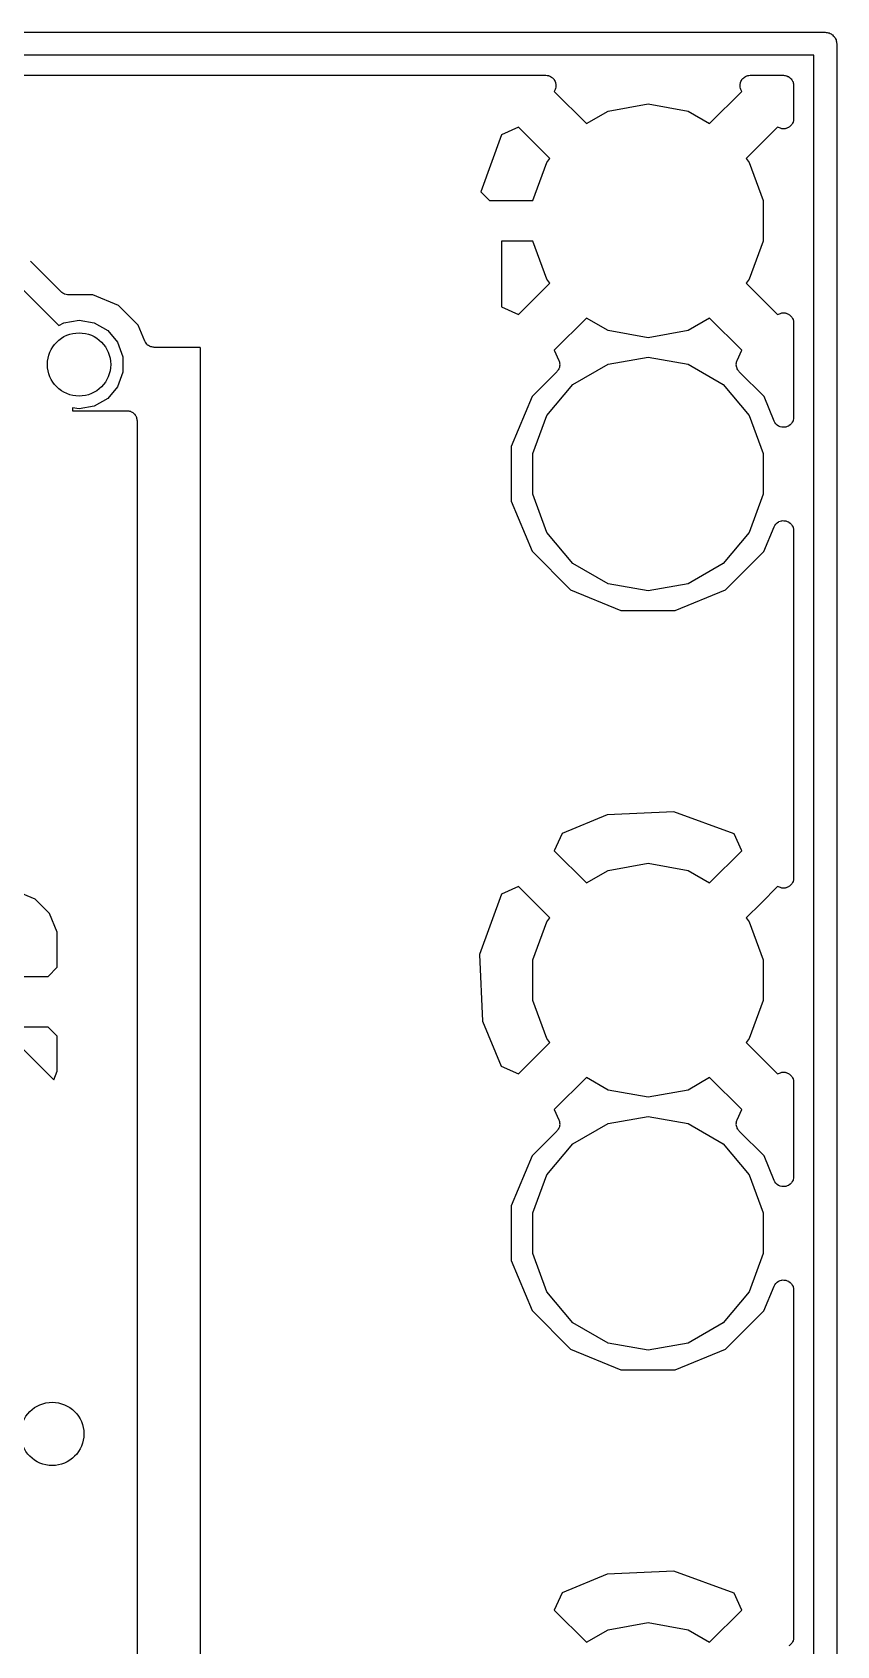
# Model space of a CAD drawing. Extents: x 25.3 to 49.5, y -85 to -25.3.
# Drawn here: x 41.41 to 49.48, y -41.48 to -25.29 of the extents above; entities that cross this region are included whole.
import ezdxf

# ---------------------------------------------------------------- set-up
doc = ezdxf.new("R2010")
doc.units = 0
doc.header["$MEASUREMENT"] = 0
doc.layers.add('BLACK', color=7, linetype='CONTINUOUS')

msp = doc.modelspace()

# ---------------------------------------------------------------- linework, layer by layer
at = {"layer": 'Black'}
for p, q in [((25.4, -25.2857), (49.3649, -25.2857)), ((49.3649, -25.2857), (49.3747, -25.2874)), ((49.3747, -25.2874), (49.3847, -25.2874)), ((49.3847, -25.2874), (49.3941, -25.2909)), ((49.3941, -25.2909), (49.404, -25.2926)), ((49.404, -25.2926), (49.4127, -25.2976)), ((49.4127, -25.2976), (49.422, -25.301)), ((49.422, -25.301), (49.4297, -25.3074)), ((49.4297, -25.3074), (49.4384, -25.3124)), ((49.4384, -25.3124), (49.4448, -25.3201)), ((49.4448, -25.3201), (49.4525, -25.3265)), ((49.4525, -25.3265), (49.4575, -25.3352)), ((49.4575, -25.3352), (49.4639, -25.3428)), ((49.4639, -25.3428), (49.4673, -25.3522)), ((49.4673, -25.3522), (49.4723, -25.3609)), ((49.4723, -25.3609), (49.474, -25.3708)), ((49.474, -25.3708), (49.4775, -25.3802)), ((49.4775, -25.3802), (49.4775, -25.3902)), ((49.4775, -25.3902), (49.4792, -25.4)), ((49.4792, -25.4), (49.4792, -84.836)), ((49.2506, -25.5143), (25.5143, -25.5143)), ((49.2506, -84.7217), (49.2506, -25.5143)), ((25.8191, -25.7175), (46.5623, -25.7175)), ((46.5623, -25.7175), (46.5746, -25.7197)), ((46.5746, -25.7197), (46.5871, -25.7206)), ((46.5871, -25.7206), (46.5919, -25.7227)), ((46.5919, -25.7227), (46.597, -25.7236)), ((46.597, -25.7236), (46.6079, -25.7299)), ((46.6079, -25.7299), (46.6193, -25.735)), ((46.6193, -25.735), (46.6231, -25.7387)), ((46.6231, -25.7387), (46.6276, -25.7413)), ((46.6276, -25.7413), (46.6356, -25.7509)), ((48.5382, -25.7509), (48.5462, -25.7413)), ((48.5462, -25.7413), (48.5507, -25.7387)), ((48.5507, -25.7387), (48.5545, -25.735)), ((48.5545, -25.735), (48.5659, -25.7299)), ((48.5659, -25.7299), (48.5768, -25.7236)), ((48.5768, -25.7236), (48.5819, -25.7227)), ((48.5819, -25.7227), (48.5867, -25.7206)), ((48.5867, -25.7206), (48.5992, -25.7197)), ((48.5992, -25.7197), (48.6115, -25.7175)), ((48.6115, -25.7175), (48.9458, -25.7175)), ((48.9458, -25.7175), (48.9546, -25.719)), ((48.9546, -25.719), (48.9634, -25.719)), ((48.9634, -25.719), (48.9718, -25.7221)), ((48.9718, -25.7221), (48.9805, -25.7236)), ((48.9805, -25.7236), (48.9882, -25.7281)), ((48.9882, -25.7281), (48.9966, -25.7311)), ((48.9966, -25.7311), (49.0034, -25.7368)), ((49.0034, -25.7368), (49.0111, -25.7413)), ((49.0111, -25.7413), (49.0168, -25.7481)), ((46.6356, -25.7509), (46.6446, -25.7596)), ((46.6446, -25.7596), (46.6469, -25.7643)), ((46.6469, -25.7643), (46.6503, -25.7683)), ((46.655, -25.8607), (46.6469, -25.8788)), ((46.6469, -25.8788), (46.9691, -26.201)), ((46.6503, -25.7683), (46.6545, -25.7801)), ((46.6545, -25.7801), (46.66, -25.7913)), ((46.658, -25.8485), (46.655, -25.8607)), ((46.6623, -25.8367), (46.658, -25.8485)), ((46.66, -25.7913), (46.6605, -25.7965)), ((46.6605, -25.7965), (46.6623, -25.8015)), ((46.6623, -25.8015), (46.6623, -25.814)), ((46.6623, -25.814), (46.6636, -25.8265)), ((46.6636, -25.8265), (46.6623, -25.8315)), ((46.6623, -25.8315), (46.6623, -25.8367)), ((48.2047, -26.201), (48.5269, -25.8788)), ((48.5102, -25.8265), (48.5115, -25.814)), ((48.5115, -25.8315), (48.5102, -25.8265)), ((48.5115, -25.8015), (48.5133, -25.7965)), ((48.5115, -25.814), (48.5115, -25.8015)), ((48.5115, -25.8367), (48.5115, -25.8315)), ((48.5157, -25.8485), (48.5115, -25.8367)), ((48.5133, -25.7965), (48.5138, -25.7914)), ((48.5138, -25.7914), (48.5192, -25.7801)), ((48.5188, -25.8607), (48.5157, -25.8485)), ((48.5269, -25.8788), (48.5188, -25.8607)), ((48.5192, -25.7801), (48.5235, -25.7683)), ((48.5235, -25.7683), (48.5269, -25.7643)), ((48.5269, -25.7643), (48.5292, -25.7596)), ((48.5292, -25.7596), (48.5382, -25.7509)), ((49.0168, -25.7481), (49.0236, -25.7538)), ((49.0236, -25.7538), (49.0281, -25.7615)), ((49.0281, -25.7615), (49.0338, -25.7683)), ((49.0338, -25.7683), (49.0368, -25.7767)), ((49.0368, -25.7767), (49.0413, -25.7844)), ((49.0413, -25.7844), (49.0428, -25.7931)), ((49.0428, -25.7931), (49.0459, -25.8015)), ((49.0459, -25.8015), (49.0459, -25.8103)), ((49.0459, -25.8103), (49.0474, -25.8191)), ((49.0474, -25.8191), (49.0474, -26.1534)), ((47.1858, -26.0759), (47.5869, -26.0051)), ((47.5869, -26.0051), (47.988, -26.0759)), ((46.9691, -26.201), (47.1858, -26.0759)), ((47.988, -26.0759), (48.2047, -26.201)), ((49.014, -26.2267), (49.0053, -26.2357)), ((49.0236, -26.2187), (49.014, -26.2267)), ((49.0262, -26.2142), (49.0236, -26.2187)), ((49.0299, -26.2104), (49.0262, -26.2142)), ((49.035, -26.199), (49.0299, -26.2104)), ((49.0413, -26.1881), (49.035, -26.199)), ((49.0422, -26.183), (49.0413, -26.1881)), ((49.0443, -26.1782), (49.0422, -26.183)), ((49.0452, -26.1657), (49.0443, -26.1782)), ((49.0474, -26.1534), (49.0452, -26.1657)), ((46.1167, -26.3146), (45.9092, -26.887)), ((46.2877, -26.238), (46.1167, -26.3146)), ((46.6031, -26.5535), (46.2877, -26.238)), ((48.8861, -26.238), (48.5707, -26.5535)), ((48.9042, -26.2461), (48.8861, -26.238)), ((48.9164, -26.2491), (48.9042, -26.2461)), ((48.9282, -26.2534), (48.9164, -26.2491)), ((48.9334, -26.2534), (48.9282, -26.2534)), ((48.9384, -26.2547), (48.9334, -26.2534)), ((48.9509, -26.2534), (48.9384, -26.2547)), ((48.9634, -26.2534), (48.9509, -26.2534)), ((48.9684, -26.2516), (48.9634, -26.2534)), ((48.9735, -26.2511), (48.9684, -26.2516)), ((48.9848, -26.2456), (48.9735, -26.2511)), ((48.9966, -26.2414), (48.9848, -26.2456)), ((49.0006, -26.238), (48.9966, -26.2414)), ((49.0053, -26.2357), (49.0006, -26.238)), ((46.4319, -26.9743), (46.5712, -26.5916)), ((46.5712, -26.5916), (46.6031, -26.5535)), ((48.5707, -26.5535), (48.6026, -26.5916)), ((48.6026, -26.5916), (48.7419, -26.9743)), ((45.9092, -26.887), (45.9971, -26.9748)), ((45.9971, -26.9748), (46.4319, -26.9748)), ((46.4319, -26.9748), (46.4319, -26.9743)), ((48.7419, -26.9743), (48.7419, -27.3817)), ((46.4319, -27.3812), (46.1161, -27.3812)), ((46.1161, -27.3812), (46.1161, -28.0411)), ((46.4319, -27.3817), (46.4319, -27.3812)), ((46.5712, -27.7644), (46.4319, -27.3817)), ((48.7419, -27.3817), (48.6026, -27.7644)), ((41.7012, -27.8911), (41.3932, -27.5832)), ((41.1543, -27.7034), (41.6794, -28.2285)), ((46.2877, -28.118), (46.6031, -27.8025)), ((46.6031, -27.8025), (46.5712, -27.7644)), ((48.6026, -27.7644), (48.5707, -27.8025)), ((48.5707, -27.8025), (48.8861, -28.118)), ((41.7049, -27.8937), (41.7012, -27.8911)), ((41.7077, -27.8971), (41.7049, -27.8937)), ((41.7192, -27.9037), (41.7077, -27.8971)), ((41.7301, -27.9114), (41.7192, -27.9037)), ((41.7344, -27.9125), (41.7301, -27.9114)), ((41.7382, -27.9147), (41.7344, -27.9125)), ((41.7514, -27.9171), (41.7382, -27.9147)), ((41.7642, -27.9205), (41.7514, -27.9171)), ((41.7686, -27.9201), (41.7642, -27.9205)), ((41.773, -27.9209), (41.7686, -27.9201)), ((42.0205, -27.9211), (41.773, -27.9209)), ((42.2772, -28.0277), (42.0205, -27.9211)), ((42.4735, -28.2243), (42.2772, -28.0277)), ((46.1161, -28.0411), (46.2877, -28.118)), ((46.9691, -28.155), (46.6469, -28.4772)), ((47.1858, -28.2801), (46.9691, -28.155)), ((48.2047, -28.155), (47.988, -28.2801)), ((48.5269, -28.4772), (48.2047, -28.155)), ((48.8861, -28.118), (48.9042, -28.1099)), ((48.9042, -28.1099), (48.9164, -28.1069)), ((48.9164, -28.1069), (48.9282, -28.1026)), ((48.9282, -28.1026), (48.9334, -28.1026)), ((48.9334, -28.1026), (48.9384, -28.1013)), ((48.9384, -28.1013), (48.9509, -28.1026)), ((48.9509, -28.1026), (48.9634, -28.1026)), ((48.9634, -28.1026), (48.9684, -28.1044)), ((48.9684, -28.1044), (48.9735, -28.1049)), ((48.9735, -28.1049), (48.9848, -28.1103)), ((48.9848, -28.1103), (48.9966, -28.1146)), ((48.9966, -28.1146), (49.0006, -28.118)), ((49.0006, -28.118), (49.0053, -28.1203)), ((49.0053, -28.1203), (49.014, -28.1293)), ((49.014, -28.1293), (49.0236, -28.1373)), ((49.0236, -28.1373), (49.0262, -28.1418)), ((49.0262, -28.1418), (49.0299, -28.1456)), ((49.0299, -28.1456), (49.035, -28.157)), ((49.035, -28.157), (49.0413, -28.1679)), ((49.0413, -28.1679), (49.0422, -28.173)), ((41.6794, -28.2285), (41.7284, -28.2002)), ((41.7284, -28.2002), (41.881, -28.1733)), ((41.881, -28.1733), (42.0336, -28.2002)), ((42.0336, -28.2002), (42.1678, -28.2777)), ((42.1678, -28.2777), (42.2674, -28.3964)), ((42.54, -28.3852), (42.4735, -28.2243)), ((47.5869, -28.3509), (47.1858, -28.2801)), ((47.988, -28.2801), (47.5869, -28.3509)), ((49.0422, -28.173), (49.0443, -28.1778)), ((49.0443, -28.1778), (49.0452, -28.1903)), ((49.0452, -28.1903), (49.0474, -28.2026)), ((49.0474, -28.2026), (49.0474, -29.149)), ((42.2674, -28.3964), (42.3204, -28.542)), ((42.5436, -28.3909), (42.54, -28.3852)), ((42.5459, -28.3972), (42.5436, -28.3909)), ((42.553, -28.4057), (42.5459, -28.3972)), ((42.5589, -28.415), (42.553, -28.4057)), ((42.5642, -28.4191), (42.5589, -28.415)), ((42.5686, -28.4242), (42.5642, -28.4191)), ((42.5781, -28.4297), (42.5686, -28.4242)), ((42.5869, -28.4365), (42.5781, -28.4297)), ((42.5933, -28.4385), (42.5869, -28.4365)), ((42.5991, -28.4419), (42.5933, -28.4385)), ((42.61, -28.4438), (42.5991, -28.4419)), ((42.6205, -28.4471), (42.61, -28.4438)), ((42.6272, -28.4468), (42.6205, -28.4471)), ((42.6339, -28.448), (42.6272, -28.4468)), ((43.0874, -28.448), (42.6339, -28.448)), ((43.0958, -28.4497), (43.0874, -28.448)), ((43.0974, -28.458), (43.0958, -28.4497)), ((43.0974, -83.3433), (43.0974, -28.458)), ((46.6469, -28.4772), (46.6929, -28.5798)), ((48.481, -28.5797), (48.5269, -28.4772)), ((42.3204, -28.542), (42.3204, -28.697)), ((46.6943, -28.6565), (46.6922, -28.6644)), ((46.6929, -28.5798), (46.6949, -28.5878)), ((46.6979, -28.6492), (46.6943, -28.6565)), ((46.6949, -28.5878), (46.6983, -28.5952)), ((46.6989, -28.6396), (46.6979, -28.6492)), ((46.6983, -28.5952), (46.6992, -28.6047)), ((46.7014, -28.6303), (46.6989, -28.6396)), ((46.6992, -28.6047), (46.7015, -28.6141)), ((46.7015, -28.6141), (46.7007, -28.6222)), ((46.7007, -28.6222), (46.7014, -28.6303)), ((46.833, -28.8195), (47.1858, -28.6159)), ((47.1858, -28.6159), (47.5869, -28.5451)), ((47.5869, -28.5451), (47.988, -28.6159)), ((47.988, -28.6159), (48.3408, -28.8195)), ((48.4724, -28.6139), (48.4747, -28.6045)), ((48.4732, -28.622), (48.4724, -28.6139)), ((48.4725, -28.63), (48.4732, -28.622)), ((48.475, -28.6394), (48.4725, -28.63)), ((48.4747, -28.6045), (48.4756, -28.5949)), ((48.476, -28.649), (48.475, -28.6394)), ((48.4756, -28.5949), (48.479, -28.5876)), ((48.4795, -28.6563), (48.476, -28.649)), ((48.479, -28.5876), (48.481, -28.5797)), ((48.4816, -28.6641), (48.4795, -28.6563)), ((42.3204, -28.697), (42.2674, -28.8426)), ((46.6031, -28.762), (46.4248, -28.94)), ((46.5712, -29.1316), (46.833, -28.8195)), ((46.6719, -28.6933), (46.6031, -28.762)), ((46.6766, -28.6866), (46.6719, -28.6933)), ((46.6825, -28.6809), (46.6766, -28.6866)), ((46.6867, -28.6723), (46.6825, -28.6809)), ((46.6922, -28.6644), (46.6867, -28.6723)), ((48.3408, -28.8195), (48.6026, -29.1316)), ((48.4871, -28.6721), (48.4816, -28.6641)), ((48.4913, -28.6808), (48.4871, -28.6721)), ((48.4971, -28.6864), (48.4913, -28.6808)), ((48.5018, -28.6931), (48.4971, -28.6864)), ((48.7504, -28.9421), (48.5018, -28.6931)), ((42.1678, -28.9613), (42.0336, -29.0388)), ((42.2674, -28.8426), (42.1678, -28.9613)), ((46.4248, -28.94), (46.2155, -29.444)), ((48.8519, -29.1878), (48.7504, -28.9421)), ((41.881, -29.0657), (41.8151, -29.0541)), ((41.8151, -29.0541), (41.8151, -29.083)), ((41.8151, -29.083), (42.3608, -29.083)), ((42.0336, -29.0388), (41.881, -29.0657)), ((42.3608, -29.083), (42.3696, -29.0845)), ((42.3696, -29.0845), (42.3785, -29.0845)), ((42.3785, -29.0845), (42.3868, -29.0876)), ((42.3868, -29.0876), (42.3956, -29.0891)), ((42.3956, -29.0891), (42.4033, -29.0936)), ((42.4033, -29.0936), (42.4117, -29.0966)), ((42.4117, -29.0966), (42.4185, -29.1023)), ((42.4185, -29.1023), (42.4262, -29.1068)), ((42.4262, -29.1068), (42.4319, -29.1136)), ((42.4319, -29.1136), (42.4387, -29.1193)), ((42.4387, -29.1193), (42.4431, -29.127)), ((42.4431, -29.127), (42.4488, -29.1338)), ((42.4488, -29.1338), (42.4519, -29.1422)), ((42.4519, -29.1422), (42.4563, -29.1499)), ((46.4319, -29.5143), (46.5712, -29.1316)), ((48.6026, -29.1316), (48.7419, -29.5143)), ((42.4563, -29.1499), (42.4579, -29.1586)), ((42.4579, -29.1586), (42.4609, -29.167)), ((42.4609, -29.167), (42.4609, -29.1758)), ((42.4609, -29.1758), (42.4624, -29.1846)), ((42.4624, -29.1846), (42.4624, -83.3433)), ((48.8602, -29.2009), (48.8519, -29.1878)), ((48.868, -29.2143), (48.8602, -29.2009)), ((48.8697, -29.2157), (48.868, -29.2143)), ((48.8708, -29.2176), (48.8697, -29.2157)), ((48.8831, -29.227), (48.8708, -29.2176)), ((48.895, -29.237), (48.8831, -29.227)), ((48.8971, -29.2377), (48.895, -29.237)), ((48.8988, -29.2391), (48.8971, -29.2377)), ((48.9136, -29.2438), (48.8988, -29.2391)), ((48.9282, -29.2491), (48.9136, -29.2438)), ((48.9304, -29.2491), (48.9282, -29.2491)), ((48.9324, -29.2497), (48.9304, -29.2491)), ((48.9479, -29.2491), (48.9324, -29.2497)), ((48.9634, -29.2491), (48.9479, -29.2491)), ((48.9655, -29.2483), (48.9634, -29.2491)), ((48.9677, -29.2482), (48.9655, -29.2483)), ((48.982, -29.2423), (48.9677, -29.2482)), ((48.9966, -29.237), (48.982, -29.2423)), ((48.9983, -29.2356), (48.9966, -29.237)), ((49.0003, -29.2347), (48.9983, -29.2356)), ((49.0117, -29.2243), (49.0003, -29.2347)), ((49.0236, -29.2143), (49.0117, -29.2243)), ((49.0247, -29.2124), (49.0236, -29.2143)), ((49.0264, -29.2109), (49.0247, -29.2124)), ((49.0335, -29.1972), (49.0264, -29.2109)), ((49.0413, -29.1838), (49.0335, -29.1972)), ((49.0417, -29.1816), (49.0413, -29.1838)), ((49.0427, -29.1796), (49.0417, -29.1816)), ((49.0447, -29.1643), (49.0427, -29.1796)), ((49.0474, -29.149), (49.0447, -29.1643)), ((46.2155, -29.444), (46.2151, -29.9896)), ((46.4319, -29.9217), (46.4319, -29.5143)), ((48.7419, -29.5143), (48.7419, -29.9217)), ((46.5712, -30.3044), (46.4319, -29.9217)), ((48.7419, -29.9217), (48.6026, -30.3044)), ((46.2151, -29.9896), (46.4234, -30.4939)), ((48.749, -30.496), (48.852, -30.248)), ((48.852, -30.248), (48.8603, -30.235)), ((48.8603, -30.235), (48.868, -30.2217)), ((48.868, -30.2217), (48.8697, -30.2202)), ((48.8697, -30.2202), (48.871, -30.2183)), ((48.871, -30.2183), (48.8832, -30.2089)), ((48.8832, -30.2089), (48.895, -30.199)), ((48.895, -30.199), (48.8971, -30.1982)), ((48.8971, -30.1982), (48.899, -30.1968)), ((48.899, -30.1968), (48.9137, -30.1922)), ((48.9137, -30.1922), (48.9282, -30.1869)), ((48.9282, -30.1869), (48.9304, -30.1869)), ((48.9304, -30.1869), (48.9326, -30.1862)), ((48.9326, -30.1862), (48.948, -30.1869)), ((48.948, -30.1869), (48.9634, -30.1869)), ((48.9634, -30.1869), (48.9656, -30.1877)), ((48.9656, -30.1877), (48.9679, -30.1878)), ((48.9679, -30.1878), (48.9821, -30.1937)), ((48.9821, -30.1937), (48.9966, -30.199)), ((48.9966, -30.199), (48.9983, -30.2005)), ((48.9983, -30.2005), (49.0005, -30.2013)), ((49.0005, -30.2013), (49.0118, -30.2118)), ((49.0118, -30.2118), (49.0236, -30.2217)), ((49.0236, -30.2217), (49.0248, -30.2236)), ((49.0248, -30.2236), (49.0265, -30.2252)), ((49.0265, -30.2252), (49.0336, -30.2389)), ((49.0336, -30.2389), (49.0413, -30.2522)), ((49.0413, -30.2522), (49.0417, -30.2545)), ((49.0417, -30.2545), (49.0427, -30.2565)), ((49.0427, -30.2565), (49.0447, -30.2718)), ((49.0447, -30.2718), (49.0474, -30.287)), ((46.833, -30.6165), (46.5712, -30.3044)), ((48.6026, -30.3044), (48.3408, -30.6165)), ((49.0474, -30.287), (49.0474, -33.7734)), ((46.4234, -30.4939), (46.8089, -30.8801)), ((48.3628, -30.8815), (48.749, -30.496)), ((47.1858, -30.8201), (46.833, -30.6165)), ((48.3408, -30.6165), (47.988, -30.8201)), ((46.8089, -30.8801), (47.3129, -31.0894)), ((47.5869, -30.8909), (47.1858, -30.8201)), ((47.988, -30.8201), (47.5869, -30.8909)), ((47.8585, -31.0898), (48.3628, -30.8815)), ((47.3129, -31.0894), (47.8585, -31.0898)), ((47.1762, -33.1384), (46.7246, -33.3254)), ((47.8448, -33.1083), (47.1762, -33.1384)), ((48.4503, -33.3278), (47.8448, -33.1083)), ((46.7246, -33.3254), (46.6469, -33.4988)), ((48.5269, -33.4988), (48.4503, -33.3278)), ((46.6469, -33.4988), (46.9691, -33.821)), ((48.2047, -33.821), (48.5269, -33.4988)), ((47.1858, -33.6959), (47.5869, -33.6251)), ((47.5869, -33.6251), (47.988, -33.6959)), ((46.9691, -33.821), (47.1858, -33.6959)), ((47.988, -33.6959), (48.2047, -33.821)), ((49.0236, -33.8387), (49.014, -33.8467)), ((49.0262, -33.8342), (49.0236, -33.8387)), ((49.0299, -33.8304), (49.0262, -33.8342)), ((49.035, -33.819), (49.0299, -33.8304)), ((49.0413, -33.8081), (49.035, -33.819)), ((49.0422, -33.803), (49.0413, -33.8081)), ((49.0443, -33.7982), (49.0422, -33.803)), ((49.0452, -33.7857), (49.0443, -33.7982)), ((49.0474, -33.7734), (49.0452, -33.7857)), ((41.4421, -33.9863), (41.2553, -33.909)), ((41.585, -34.1292), (41.4421, -33.9863)), ((46.1167, -33.9346), (45.8972, -34.5401)), ((46.2877, -33.858), (46.1167, -33.9346)), ((46.6031, -34.1735), (46.2877, -33.858)), ((48.8861, -33.858), (48.7201, -34.024)), ((48.9042, -33.8661), (48.8861, -33.858)), ((48.9164, -33.8691), (48.9042, -33.8661)), ((48.9282, -33.8734), (48.9164, -33.8691)), ((48.9334, -33.8734), (48.9282, -33.8734)), ((48.9384, -33.8747), (48.9334, -33.8734)), ((48.9509, -33.8734), (48.9384, -33.8747)), ((48.9634, -33.8734), (48.9509, -33.8734)), ((48.9684, -33.8716), (48.9634, -33.8734)), ((48.9735, -33.8711), (48.9684, -33.8716)), ((48.9848, -33.8656), (48.9735, -33.8711)), ((48.9966, -33.8614), (48.9848, -33.8656)), ((49.0006, -33.858), (48.9966, -33.8614)), ((49.0053, -33.8557), (49.0006, -33.858)), ((49.014, -33.8467), (49.0053, -33.8557)), ((41.6623, -34.316), (41.585, -34.1292)), ((48.7201, -34.024), (48.5707, -34.1735)), ((41.6623, -34.667), (41.6623, -34.316)), ((46.4319, -34.5943), (46.5712, -34.2116)), ((46.5712, -34.2116), (46.6031, -34.1735)), ((48.5707, -34.1735), (48.6026, -34.2116)), ((48.6026, -34.2116), (48.7419, -34.5943)), ((45.8972, -34.5401), (45.9273, -35.2087)), ((46.4319, -35.0017), (46.4319, -34.5943)), ((48.7419, -34.5943), (48.7419, -35.0017)), ((41.1543, -34.7599), (41.5694, -34.7599)), ((41.5694, -34.7599), (41.6623, -34.667)), ((46.5712, -35.3844), (46.4319, -35.0017)), ((48.7419, -35.0017), (48.6026, -35.3844)), ((41.5694, -35.2679), (41.1543, -35.2679)), ((41.6623, -35.3608), (41.5694, -35.2679)), ((45.9273, -35.2087), (46.1143, -35.6603)), ((41.1543, -35.3234), (41.6273, -35.7964)), ((41.6623, -35.7118), (41.6623, -35.3608)), ((46.2877, -35.738), (46.6031, -35.4225)), ((46.6031, -35.4225), (46.5712, -35.3844)), ((48.6026, -35.3844), (48.5707, -35.4225)), ((48.5707, -35.4225), (48.8861, -35.738)), ((41.6273, -35.7964), (41.6623, -35.7118)), ((46.1143, -35.6603), (46.2877, -35.738)), ((46.9691, -35.775), (46.6469, -36.0972)), ((47.1858, -35.9001), (46.9691, -35.775)), ((48.2047, -35.775), (47.988, -35.9001)), ((48.5269, -36.0972), (48.2047, -35.775)), ((48.8861, -35.738), (48.9042, -35.7299)), ((48.9042, -35.7299), (48.9164, -35.7269)), ((48.9164, -35.7269), (48.9282, -35.7226)), ((48.9282, -35.7226), (48.9334, -35.7226)), ((48.9334, -35.7226), (48.9384, -35.7213)), ((48.9384, -35.7213), (48.9509, -35.7226)), ((48.9509, -35.7226), (48.9634, -35.7226)), ((48.9634, -35.7226), (48.9684, -35.7244)), ((48.9684, -35.7244), (48.9735, -35.7249)), ((48.9735, -35.7249), (48.9848, -35.7303)), ((48.9848, -35.7303), (48.9966, -35.7346)), ((48.9966, -35.7346), (49.0006, -35.738)), ((49.0006, -35.738), (49.0053, -35.7403)), ((49.0053, -35.7403), (49.014, -35.7493)), ((49.014, -35.7493), (49.0236, -35.7573)), ((49.0236, -35.7573), (49.0262, -35.7618)), ((49.0262, -35.7618), (49.0299, -35.7656)), ((49.0299, -35.7656), (49.035, -35.777)), ((49.035, -35.777), (49.0413, -35.7879)), ((47.5869, -35.9709), (47.1858, -35.9001)), ((47.988, -35.9001), (47.5869, -35.9709)), ((49.0413, -35.7879), (49.0422, -35.793)), ((49.0422, -35.793), (49.0443, -35.7978)), ((49.0443, -35.7978), (49.0452, -35.8103)), ((49.0452, -35.8103), (49.0474, -35.8226)), ((49.0474, -35.8226), (49.0474, -36.769)), ((46.6469, -36.0972), (46.6929, -36.1998)), ((48.481, -36.1997), (48.5269, -36.0972)), ((46.6929, -36.1998), (46.6949, -36.2078)), ((46.6949, -36.2078), (46.6983, -36.2152)), ((46.6989, -36.2596), (46.6979, -36.2692)), ((46.6983, -36.2152), (46.6992, -36.2247)), ((46.7014, -36.2503), (46.6989, -36.2596)), ((46.6992, -36.2247), (46.7015, -36.2341)), ((46.7015, -36.2341), (46.7007, -36.2422)), ((46.7007, -36.2422), (46.7014, -36.2503)), ((46.833, -36.4395), (47.1858, -36.2359)), ((47.1858, -36.2359), (47.5869, -36.1651)), ((47.5869, -36.1651), (47.988, -36.2359)), ((47.988, -36.2359), (48.3408, -36.4395)), ((48.4724, -36.2339), (48.4747, -36.2245)), ((48.4732, -36.242), (48.4724, -36.2339)), ((48.4725, -36.25), (48.4732, -36.242)), ((48.475, -36.2594), (48.4725, -36.25)), ((48.4747, -36.2245), (48.4756, -36.2149)), ((48.476, -36.269), (48.475, -36.2594)), ((48.4756, -36.2149), (48.479, -36.2076)), ((48.479, -36.2076), (48.481, -36.1997)), ((46.6031, -36.382), (46.4248, -36.56)), ((46.6719, -36.3133), (46.6031, -36.382)), ((46.6766, -36.3066), (46.6719, -36.3133)), ((46.6825, -36.3009), (46.6766, -36.3066)), ((46.6867, -36.2923), (46.6825, -36.3009)), ((46.6922, -36.2844), (46.6867, -36.2923)), ((46.6943, -36.2765), (46.6922, -36.2844)), ((46.6979, -36.2692), (46.6943, -36.2765)), ((48.4795, -36.2763), (48.476, -36.269)), ((48.4816, -36.2841), (48.4795, -36.2763)), ((48.4871, -36.2921), (48.4816, -36.2841)), ((48.4913, -36.3008), (48.4871, -36.2921)), ((48.4971, -36.3064), (48.4913, -36.3008)), ((48.5018, -36.3131), (48.4971, -36.3064)), ((48.7504, -36.5621), (48.5018, -36.3131)), ((46.4248, -36.56), (46.2155, -37.064)), ((46.5712, -36.7516), (46.833, -36.4395)), ((48.3408, -36.4395), (48.6026, -36.7516)), ((48.8519, -36.8078), (48.7504, -36.5621)), ((46.4319, -37.1343), (46.5712, -36.7516)), ((48.6026, -36.7516), (48.7419, -37.1343)), ((48.8602, -36.8209), (48.8519, -36.8078)), ((48.868, -36.8343), (48.8602, -36.8209)), ((48.8697, -36.8357), (48.868, -36.8343)), ((48.8708, -36.8376), (48.8697, -36.8357)), ((48.8831, -36.847), (48.8708, -36.8376)), ((48.895, -36.857), (48.8831, -36.847)), ((48.8971, -36.8577), (48.895, -36.857)), ((48.8988, -36.8591), (48.8971, -36.8577)), ((48.9136, -36.8638), (48.8988, -36.8591)), ((48.9282, -36.8691), (48.9136, -36.8638)), ((48.9304, -36.8691), (48.9282, -36.8691)), ((48.9324, -36.8697), (48.9304, -36.8691)), ((48.9479, -36.8691), (48.9324, -36.8697)), ((48.9634, -36.8691), (48.9479, -36.8691)), ((48.9655, -36.8683), (48.9634, -36.8691)), ((48.9677, -36.8682), (48.9655, -36.8683)), ((48.982, -36.8623), (48.9677, -36.8682)), ((48.9966, -36.857), (48.982, -36.8623)), ((48.9983, -36.8556), (48.9966, -36.857)), ((49.0003, -36.8547), (48.9983, -36.8556)), ((49.0117, -36.8443), (49.0003, -36.8547)), ((49.0236, -36.8343), (49.0117, -36.8443)), ((49.0247, -36.8324), (49.0236, -36.8343)), ((49.0264, -36.8309), (49.0247, -36.8324)), ((49.0335, -36.8172), (49.0264, -36.8309)), ((49.0413, -36.8038), (49.0335, -36.8172)), ((49.0417, -36.8016), (49.0413, -36.8038)), ((49.0427, -36.7996), (49.0417, -36.8016)), ((49.0447, -36.7843), (49.0427, -36.7996)), ((49.0474, -36.769), (49.0447, -36.7843)), ((46.2155, -37.064), (46.2151, -37.6096)), ((46.4319, -37.5417), (46.4319, -37.1343)), ((48.7419, -37.1343), (48.7419, -37.5417)), ((46.5712, -37.9244), (46.4319, -37.5417)), ((48.7419, -37.5417), (48.6026, -37.9244)), ((46.2151, -37.6096), (46.4234, -38.1139)), ((48.749, -38.116), (48.852, -37.868)), ((48.852, -37.868), (48.8603, -37.855)), ((48.8603, -37.855), (48.868, -37.8417)), ((48.868, -37.8417), (48.8697, -37.8402)), ((48.8697, -37.8402), (48.871, -37.8383)), ((48.871, -37.8383), (48.8832, -37.8289)), ((48.8832, -37.8289), (48.895, -37.819)), ((48.895, -37.819), (48.8971, -37.8182)), ((48.8971, -37.8182), (48.899, -37.8168)), ((48.899, -37.8168), (48.9137, -37.8122)), ((48.9137, -37.8122), (48.9282, -37.8069)), ((48.9282, -37.8069), (48.9304, -37.8069)), ((48.9304, -37.8069), (48.9326, -37.8062)), ((48.9326, -37.8062), (48.948, -37.8069)), ((48.948, -37.8069), (48.9634, -37.8069)), ((48.9634, -37.8069), (48.9656, -37.8077)), ((48.9656, -37.8077), (48.9679, -37.8078)), ((48.9679, -37.8078), (48.9821, -37.8137)), ((48.9821, -37.8137), (48.9966, -37.819)), ((48.9966, -37.819), (48.9983, -37.8205)), ((48.9983, -37.8205), (49.0005, -37.8213)), ((49.0005, -37.8213), (49.0118, -37.8318)), ((49.0118, -37.8318), (49.0236, -37.8417)), ((49.0236, -37.8417), (49.0248, -37.8436)), ((49.0248, -37.8436), (49.0265, -37.8452)), ((49.0265, -37.8452), (49.0336, -37.8589)), ((49.0336, -37.8589), (49.0413, -37.8722)), ((49.0413, -37.8722), (49.0417, -37.8745)), ((49.0417, -37.8745), (49.0427, -37.8765)), ((49.0427, -37.8765), (49.0447, -37.8918)), ((46.833, -38.2365), (46.5712, -37.9244)), ((48.6026, -37.9244), (48.3408, -38.2365)), ((49.0447, -37.8918), (49.0474, -37.907)), ((49.0474, -37.907), (49.0474, -41.3934)), ((46.4234, -38.1139), (46.8089, -38.5001)), ((48.3628, -38.5015), (48.749, -38.116)), ((47.1858, -38.4401), (46.833, -38.2365)), ((48.3408, -38.2365), (47.988, -38.4401)), ((46.8089, -38.5001), (47.3129, -38.7094)), ((47.5869, -38.5109), (47.1858, -38.4401)), ((47.988, -38.4401), (47.5869, -38.5109)), ((47.8585, -38.7098), (48.3628, -38.5015)), ((47.3129, -38.7094), (47.8585, -38.7098)), ((47.1762, -40.7584), (46.7246, -40.9454)), ((47.8448, -40.7283), (47.1762, -40.7584)), ((48.4503, -40.9478), (47.8448, -40.7283)), ((46.7246, -40.9454), (46.6469, -41.1188)), ((48.5269, -41.1188), (48.4503, -40.9478)), ((46.6469, -41.1188), (46.9691, -41.441)), ((48.2047, -41.441), (48.5269, -41.1188)), ((47.1858, -41.3159), (47.5869, -41.2451)), ((47.5869, -41.2451), (47.988, -41.3159)), ((46.9691, -41.441), (47.1858, -41.3159)), ((47.988, -41.3159), (48.2047, -41.441)), ((49.035, -41.439), (49.0299, -41.4504)), ((49.0413, -41.4281), (49.035, -41.439)), ((49.0422, -41.423), (49.0413, -41.4281)), ((49.0443, -41.4182), (49.0422, -41.423)), ((49.0452, -41.4057), (49.0443, -41.4182)), ((49.0474, -41.3934), (49.0452, -41.4057)), ((49.0053, -41.4757), (49.0006, -41.478)), ((49.014, -41.4667), (49.0053, -41.4757)), ((49.0236, -41.4587), (49.014, -41.4667)), ((49.0262, -41.4542), (49.0236, -41.4587)), ((49.0299, -41.4504), (49.0262, -41.4542))]:
    msp.add_line(p, q, dxfattribs=at)
for centre in [(41.881, -28.6195), (41.6118, -39.3511)]:
    msp.add_circle(centre, 0.3175, dxfattribs=at)

doc.saveas('drawing.dxf')
